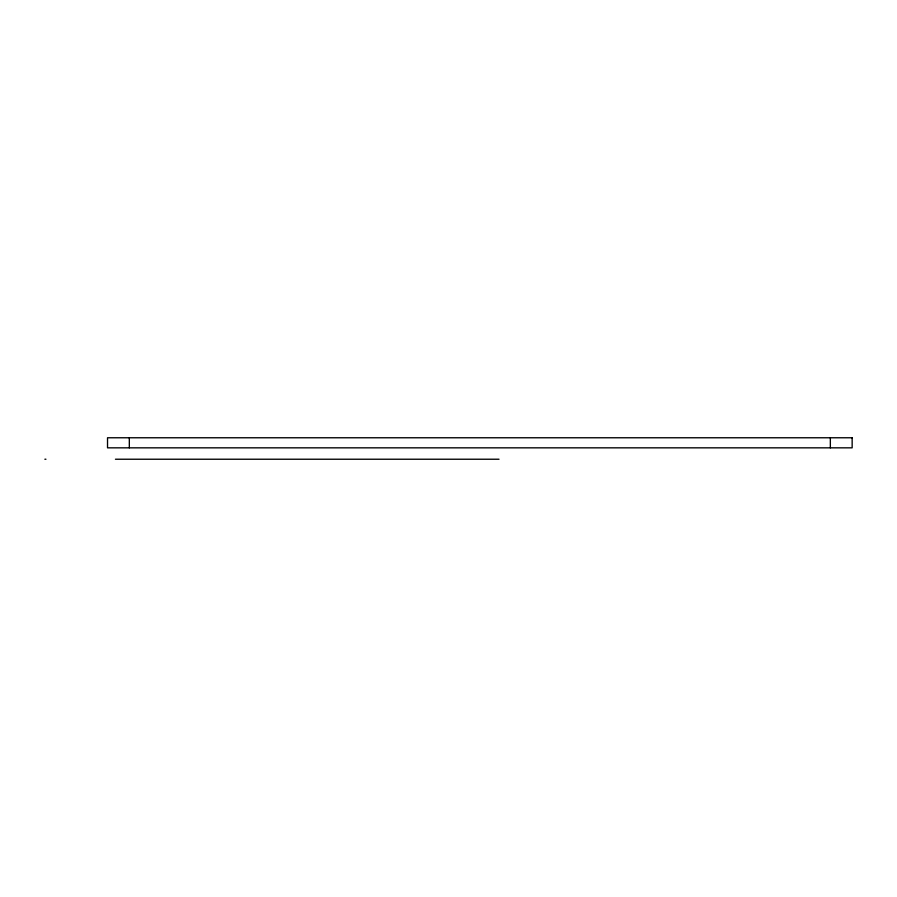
<?xml version="1.0" encoding="UTF-8"?>
<svg xmlns="http://www.w3.org/2000/svg" width="897" height="897" viewBox="0 0 897 897"><rect width="100%" height="100%" fill="white"/><g stroke="black" fill="none" stroke-linecap="round" stroke-linejoin="round"><path stroke-width="1.35" d="M44.872 459.23L45.938 459.23M115.444 459.23L499.024 459.23M830.342 437.77L830.342 447.838M129.325 437.77L129.325 447.838M852.15 437.77L107.528 437.77L107.528 447.838L852.15 447.838L852.15 437.77"/></g></svg>
